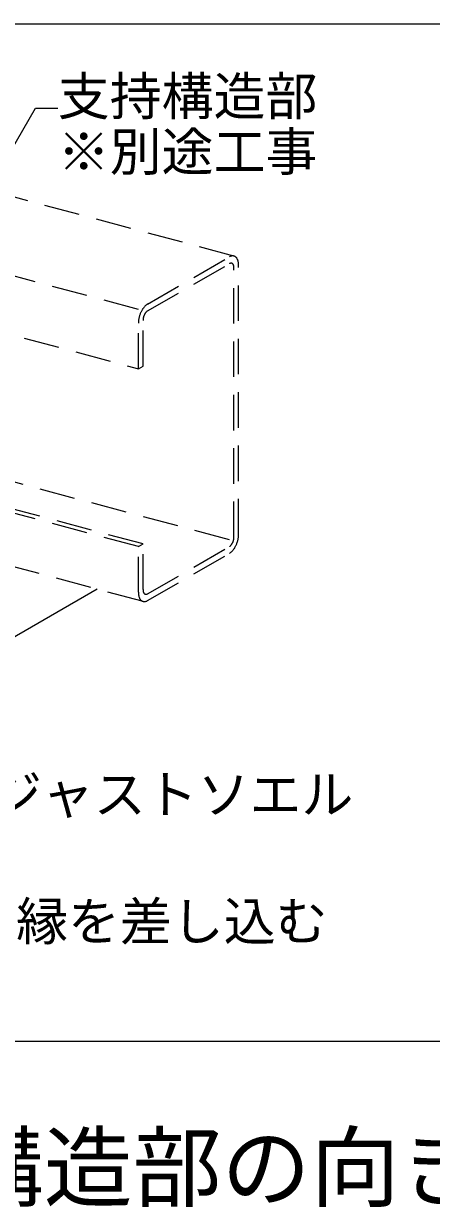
# Model space of a CAD drawing. Units: millimetres, scale not verified. Extents: x -5334 to 1950, y -1347 to 20312.
# Drawn here: x 283.2 to 420.6, y 462.6 to 861.8 of the extents above; entities that cross this region are included whole.
import ezdxf
from ezdxf.enums import TextEntityAlignment as Align

# ---------------------------------------------------------------- set-up
doc = ezdxf.new("R2010")
doc.units = ezdxf.units.MM
doc.header["$LTSCALE"] = 10
doc.linetypes.add('DASHED1', pattern=[1.8, 1.2, -0.6])
for name, color, linetype, lineweight in [('4-3_野縁', 2, 'Continuous', 25), ('4-6_文字', 7, 'Continuous', 18), ('4-9_躯体他', 4, 'Continuous', 9), ('F-3_野縁', 3, 'Continuous', 18), ('F-6_文字', 7, 'Continuous', 18)]:
    doc.layers.add(name, color=color, linetype=linetype, lineweight=lineweight)
doc.styles.add('ＭＳ ゴシック', font='')
doc.styles.get('ＭＳ ゴシック').set_extended_font_data('MS Gothic')

msp = doc.modelspace()

# ---------------------------------------------------------------- linework, layer by layer
at = {"layer": '4-3_野縁'}
msp.add_line((308.03, 671.05), (144.15, 576.43), dxfattribs=at)
at = {"layer": '4-6_文字'}
for p, q in [((266.69, 797.75), (287.21, 833.3)), ((287.21, 833.3), (294.71, 833.3))]:
    msp.add_line(p, q, dxfattribs=at)
at = {"layer": '4-9_躯体他', "linetype": 'DASHED1'}
for p, q in [((354.11, 783.39), (124.3, 844.97)), ((321.89, 765.41), (94.68, 826.29)), ((92.1, 806.98), (321.89, 745.41)), ((325, 767.2), (352.56, 783.11)), ((325, 764.9), (352.56, 780.81)), ((354.11, 688.61), (354.11, 779.41)), ((355.66, 689.51), (355.66, 780.31)), ((321.89, 745.41), (321.89, 760.81)), ((323.44, 746.3), (323.44, 761.7)), ((321.89, 745.41), (323.44, 746.3)), ((352.56, 687.71), (233.48, 719.62)), ((321.89, 685.41), (232, 709.49)), ((323.44, 686.3), (233.45, 710.42)), ((323.21, 666.98), (231.13, 691.65)), ((321.89, 685.41), (323.44, 686.3)), ((321.89, 670), (321.89, 685.41)), ((323.44, 670.9), (323.44, 686.3)), ((324.99, 669.5), (352.56, 685.41)), ((324.99, 667.2), (352.56, 683.11))]:
    msp.add_line(p, q, dxfattribs=at)
at = {"layer": '4-9_躯体他'}
for centre, radius, start, end in [((354.05, 780.54), 2.97, 114.2083, 120.0815), ((353.86, 780.96), 2.51, 107.6446, 114.2144), ((353.74, 781.32), 2.14, 100.3349, 107.6466), ((353.69, 781.59), 1.86, 92.2913, 100.3297), ((353.68, 781.79), 1.66, 83.6178, 92.2763), ((353.7, 781.9), 1.55, 74.5273, 83.5931), ((353.7, 781.93), 1.52, 65.3222, 74.4969), ((353.68, 781.88), 1.58, 56.3325, 65.293), ((353.6, 781.76), 1.72, 47.8397, 56.3108), ((353.45, 781.6), 1.94, 40.0241, 47.8281), ((353.21, 781.4), 2.25, 32.958, 40.0216), ((352.87, 781.18), 2.65, 26.6301, 32.9617), ((352.44, 780.96), 3.14, 20.979, 26.637), ((353.3, 779.53), 1.49, 114.2083, 120.0815), ((353.21, 779.74), 1.25, 107.6446, 114.2144), ((353.15, 779.91), 1.07, 100.3349, 107.6466), ((353.12, 780.05), 0.928, 92.2913, 100.3297), ((353.12, 780.15), 0.83, 83.6178, 92.2763), ((353.13, 780.21), 0.775, 74.5273, 83.5931), ((353.13, 780.22), 0.761, 65.3222, 74.4969), ((353.12, 780.19), 0.788, 56.3325, 65.293), ((353.08, 780.14), 0.858, 47.8397, 56.3108), ((353, 780.05), 0.97, 40.0241, 47.8281), ((352.88, 779.95), 1.13, 32.958, 40.0216), ((352.72, 779.84), 1.33, 26.6301, 32.9617), ((352.5, 779.74), 1.57, 20.979, 26.637), ((352.23, 779.63), 1.85, 15.9216, 20.9871), ((351.93, 779.55), 2.17, 11.3701, 15.9296), ((351.59, 779.48), 2.51, 7.2418, 11.3774), ((351.24, 779.43), 2.87, 3.4628, 7.2482), ((350.88, 779.41), 3.23, 359.9688, 3.4684), ((351.91, 780.75), 3.71, 15.9216, 20.9871), ((351.3, 780.58), 4.34, 11.3701, 15.9296), ((350.63, 780.44), 5.03, 7.2418, 11.3774), ((349.92, 780.35), 5.74, 3.4628, 7.2482), ((349.21, 780.31), 6.46, 359.9688, 3.4684), ((348.51, 780.31), 7.15, 359.9712, 359.9736), ((328.03, 762.64), 5.5, 134.2893, 138.1833), ((327.54, 763.15), 4.79, 130.0284, 134.296), ((327.11, 763.66), 4.12, 125.318, 130.036), ((326.76, 764.16), 3.51, 120.0736, 125.3261), ((330.7, 760.63), 8.82, 167.8394, 170.6821), ((331.03, 760.56), 9.16, 165.07, 167.8424), ((331.22, 760.51), 9.35, 162.3399, 165.0728), ((331.27, 760.49), 9.4, 159.6194, 162.3426), ((331.17, 760.53), 9.3, 156.8795, 159.6222), ((330.95, 760.63), 9.06, 154.0902, 156.8823), ((330.6, 760.79), 8.68, 151.22, 154.0933), ((330.17, 761.03), 8.18, 148.2347, 151.2234), ((329.66, 761.35), 7.59, 145.0959, 148.2385), ((329.12, 761.73), 6.92, 141.7603, 145.1003), ((327.85, 761.62), 4.41, 167.8394, 170.6821), ((328.01, 761.58), 4.58, 165.07, 167.8424), ((328.11, 761.55), 4.68, 162.3399, 165.0728), ((328.13, 761.55), 4.7, 159.6194, 162.3426), ((328.57, 762.16), 6.22, 138.1774, 141.7653), ((328.08, 761.57), 4.65, 156.8795, 159.6222), ((327.97, 761.61), 4.53, 154.0902, 156.8823), ((327.8, 761.7), 4.34, 151.22, 154.0933), ((327.58, 761.82), 4.09, 148.2347, 151.2234), ((327.33, 761.97), 3.79, 145.0959, 148.2385), ((327.06, 762.16), 3.46, 141.7603, 145.1003), ((326.78, 762.38), 3.11, 138.1774, 141.7653), ((326.51, 762.62), 2.75, 134.2893, 138.1833), ((326.27, 762.87), 2.4, 130.0284, 134.296), ((326.05, 763.13), 2.06, 125.318, 130.036), ((325.88, 763.38), 1.76, 120.0736, 125.3261), ((329.04, 760.8), 7.15, 176.7043, 179.9736), ((329.68, 760.77), 7.79, 173.6215, 176.7084), ((330.24, 760.7), 8.36, 170.6788, 173.6251), ((327.34, 761.68), 3.9, 173.6215, 176.7084), ((327.02, 761.7), 3.58, 176.7043, 179.9736), ((327.62, 761.65), 4.18, 170.6788, 173.6251), ((349.97, 688.5), 4.09, 328.2347, 331.2234), ((349.75, 688.62), 4.34, 331.22, 334.0933), ((349.58, 688.7), 4.53, 334.0902, 336.8823), ((349.47, 688.75), 4.65, 336.8795, 339.6222), ((349.42, 688.77), 4.7, 339.6194, 342.3426), ((349.45, 688.76), 4.68, 342.3399, 345.0729), ((349.54, 688.73), 4.58, 345.07, 347.8424), ((349.71, 688.7), 4.41, 347.8394, 350.6821), ((349.93, 688.66), 4.18, 350.6788, 353.6251), ((350.21, 688.63), 3.9, 353.6215, 356.7085), ((350.53, 688.61), 3.58, 356.7043, 359.9736), ((346.38, 689.78), 9.3, 336.8795, 339.6222), ((346.29, 689.82), 9.4, 339.6194, 342.3426), ((346.33, 689.8), 9.35, 342.3399, 345.0729), ((346.53, 689.75), 9.16, 345.07, 347.8424), ((346.86, 689.68), 8.82, 347.8394, 350.6821), ((347.31, 689.61), 8.36, 350.6788, 353.6251), ((347.87, 689.55), 7.79, 353.6215, 356.7085), ((348.51, 689.51), 7.15, 356.7043, 359.9736), ((350.8, 686.15), 3.51, 300.0736, 305.3261), ((351.5, 687.18), 2.06, 305.318, 310.036), ((351.28, 687.44), 2.4, 310.0284, 314.296), ((350.44, 686.65), 4.12, 305.318, 310.036), ((351.04, 687.69), 2.75, 314.2893, 318.1833), ((350.77, 687.93), 3.11, 318.1774, 321.7653), ((350.01, 687.17), 4.79, 310.0284, 314.296), ((350.49, 688.15), 3.46, 321.7602, 325.1003), ((350.22, 688.34), 3.79, 325.096, 328.2385), ((349.52, 687.67), 5.5, 314.2893, 318.1833), ((348.98, 688.15), 6.22, 318.1774, 321.7653), ((348.43, 688.59), 6.92, 321.7602, 325.1003), ((347.89, 688.97), 7.59, 325.096, 328.2385), ((347.38, 689.28), 8.18, 328.2347, 331.2234), ((346.95, 689.52), 8.68, 331.22, 334.0933), ((346.61, 689.69), 9.06, 334.0902, 336.8823), ((326.67, 670.9), 3.23, 179.9688, 183.4684), ((326.31, 670.88), 2.87, 183.4628, 187.2482), ((328.34, 670), 6.46, 179.9688, 183.4684), ((327.63, 669.96), 5.74, 183.4628, 187.2482), ((326.92, 669.87), 5.03, 187.2418, 191.3774), ((326.25, 669.73), 4.34, 191.3701, 195.9296), ((325.64, 669.56), 3.71, 195.9216, 200.9871), ((325.11, 669.36), 3.14, 200.979, 206.637), ((324.68, 669.14), 2.65, 206.6301, 212.9617), ((324.34, 668.92), 2.25, 212.958, 220.0216), ((324.1, 668.72), 1.94, 220.0241, 227.8281), ((323.95, 668.55), 1.72, 227.8397, 236.3108), ((323.87, 668.44), 1.58, 236.3325, 245.2929), ((323.85, 668.39), 1.52, 245.3222, 254.4969), ((323.86, 668.41), 1.55, 254.5273, 263.5931), ((325.96, 670.83), 2.51, 187.2418, 191.3774), ((325.62, 670.77), 2.17, 191.3701, 195.9296), ((325.32, 670.68), 1.85, 195.9216, 200.9871), ((325.05, 670.58), 1.57, 200.979, 206.637), ((324.84, 670.47), 1.33, 206.6301, 212.9617), ((323.87, 668.52), 1.66, 263.6178, 272.2763), ((324.67, 670.36), 1.13, 212.958, 220.0216), ((324.55, 670.26), 0.97, 220.0241, 227.8281), ((324.47, 670.18), 0.858, 227.8397, 236.3108), ((323.86, 668.72), 1.86, 272.2913, 280.3297), ((324.43, 670.12), 0.788, 236.3325, 245.2929), ((324.42, 670.09), 0.761, 245.3222, 254.4969), ((323.81, 669), 2.14, 280.3349, 287.6466), ((324.43, 670.11), 0.775, 254.5273, 263.5931), ((324.43, 670.16), 0.83, 263.6178, 272.2763), ((323.7, 669.35), 2.51, 287.6446, 294.2144), ((324.43, 670.26), 0.928, 272.2913, 280.3297), ((324.4, 670.4), 1.07, 280.3349, 287.6466), ((324.35, 670.58), 1.25, 287.6446, 294.2144), ((323.51, 669.77), 2.97, 294.2083, 300.0815), ((324.25, 670.79), 1.49, 294.2083, 300.0815)]:
    msp.add_arc(centre, radius, start, end, dxfattribs=at)
at = {"layer": 'F-3_野縁'}
msp.add_line((1910, 518.5), (20, 518.5), dxfattribs=at)
msp.add_lwpolyline([(20, 861.75), (1910, 861.75), (1910, 518.5)], dxfattribs=at)

# ---------------------------------------------------------------- texts
at = {"layer": '4-6_文字', "style": 'ＭＳ ゴシック'}
for s, p in [('支持構造部', (294.71, 827.05)), ('※別途工事', (294.71, 808.32)), ('アジャストソエル', (254.35, 591.62)), ('・アジャストソエルに野縁を差し込む', (88.15, 548.8))]:
    msp.add_text(s, height=12.83, dxfattribs=at).set_placement(p, align=Align.BOTTOM_LEFT)
at = {"layer": 'F-6_文字', "style": 'ＭＳ ゴシック'}
msp.add_text('□壁際端部の支持構造部の向き注意点', height=21.99, dxfattribs=at).set_placement((20, 458.5), align=Align.BOTTOM_LEFT)

doc.saveas('drawing.dxf')
